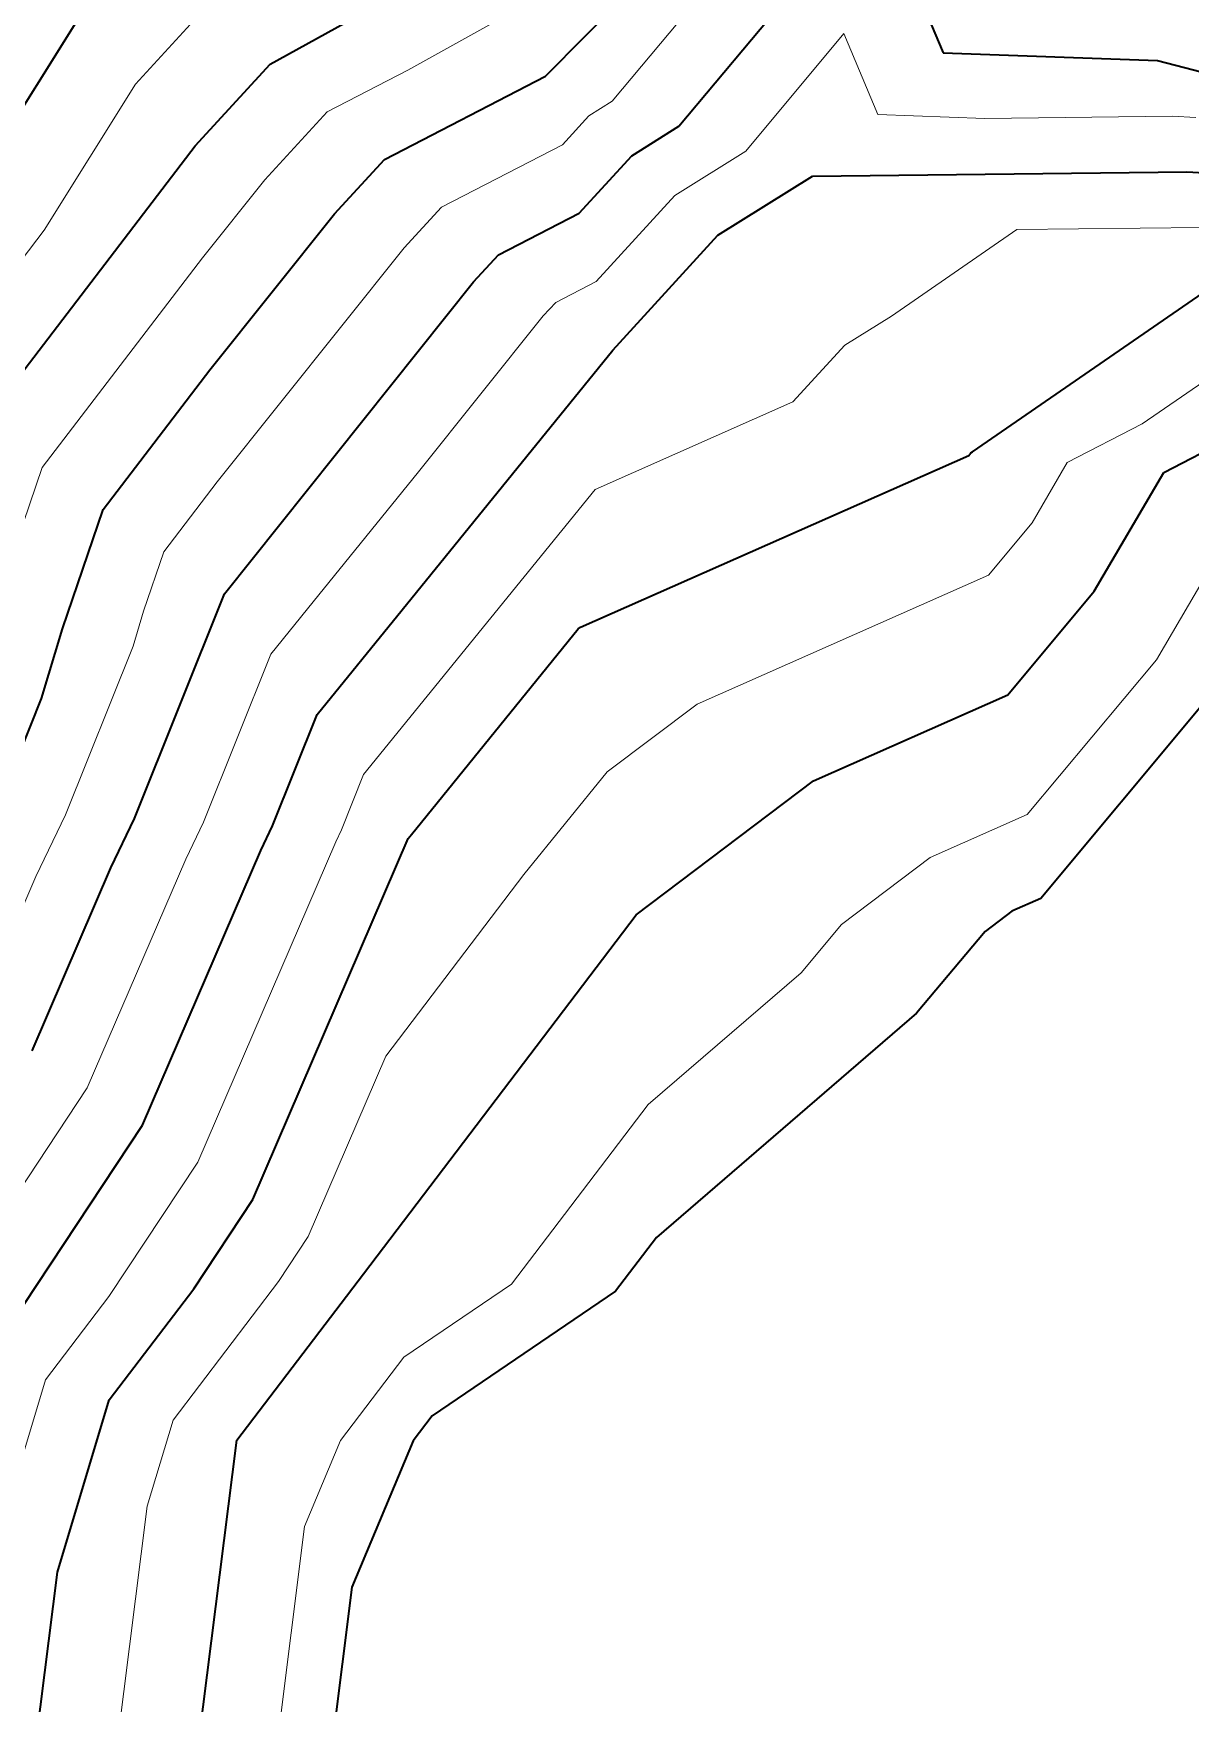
# Model space of a CAD drawing. Header units: millimetres. Extents: x -861324 to 439029, y -308065 to 694685.
# Drawn here: x -500554 to -458335, y 79907 to 140843 of the extents above; entities that cross this region are included whole.
import ezdxf

# ---------------------------------------------------------------- set-up
doc = ezdxf.new("R2010")
doc.units = ezdxf.units.MM
for name, color, linetype, lineweight in [('C-TOPO', 7, 'Continuous', 9), ('C-TOPO-MAJR', 7, 'Continuous', 35), ('C-TOPO-MINR', 7, 'Continuous', 9)]:
    doc.layers.add(name, color=color, linetype=linetype, lineweight=lineweight)

msp = doc.modelspace()

# ---------------------------------------------------------------- linework, layer by layer
at = {"layer": 'C-TOPO', "lineweight": 35}
for p, q in [((-457997, 116241), (-463796, 109285)), ((-463796, 109285), (-464859, 108815)), ((-464859, 108815), (-465829, 108082)), ((-465829, 108082), (-468336, 105092)), ((-468336, 105092), (-477826, 96916)), ((-477826, 96916), (-479319, 94952)), ((-479319, 94952), (-486010, 90410)), ((-486010, 90410), (-486703, 89499)), ((-486703, 89499), (-488935, 84156)), ((-488935, 84156), (-489929, 76234))]:
    msp.add_line(p, q, dxfattribs=at)
at = {"layer": 'C-TOPO-MAJR'}
for p, q in [((-481866, 139280), (-472696, 148575)), ((-477001, 137458), (-469837, 146036)), ((-469837, 146036), (-467365, 140139)), ((-491914, 139723), (-485127, 143494)), ((-505663, 130584), (-499010, 141234)), ((-494648, 136742), (-491914, 139723)), ((-467365, 140139), (-459547, 139853)), ((-459547, 139853), (-455881, 138908)), ((-487748, 136245), (-481866, 139280)), ((-478722, 136379), (-477001, 137458)), ((-502447, 126541), (-494648, 136742)), ((-489571, 134259), (-487748, 136245)), ((-480641, 134285), (-478722, 136379)), ((-475578, 133479), (-472135, 135636)), ((-472135, 135636), (-458469, 135791)), ((-458469, 135791), (-456737, 135690)), ((-494116, 128569), (-489571, 134259)), ((-483581, 132768), (-480641, 134285)), ((-479415, 129291), (-475578, 133479)), ((-484493, 131775), (-483581, 132768)), ((-493583, 120396), (-484493, 131775)), ((-466290, 125576), (-457362, 131729)), ((-487102, 119816), (-479415, 129291)), ((-498015, 123468), (-494116, 128569)), ((-459315, 124828), (-453905, 127632)), ((-466384, 125491), (-466354, 125543)), ((-466354, 125543), (-466290, 125576)), ((-480597, 119175), (-466421, 125447)), ((-466421, 125447), (-466384, 125491)), ((-461851, 120491), (-459315, 124828)), ((-499498, 119122), (-498015, 123468)), ((-496865, 112202), (-493583, 120396)), ((-465002, 116711), (-461851, 120491)), ((-490200, 115999), (-487102, 119816)), ((-500257, 116574), (-499498, 119122)), ((-486759, 111620), (-480674, 119117)), ((-480674, 119117), (-480597, 119175)), ((-501898, 112477), (-500257, 116574)), ((-472090, 113575), (-465002, 116711)), ((-491831, 111927), (-490200, 115999)), ((-478562, 108688), (-472090, 113575)), ((-497727, 110403), (-496865, 112202)), ((-492259, 111033), (-491831, 111927)), ((-486877, 111464), (-486759, 111620)), ((-496575, 101012), (-492259, 111033)), ((-492546, 98301), (-486877, 111464)), ((-500604, 103723), (-497727, 110403)), ((-488517, 95590), (-478562, 108688)), ((-500896, 94480), (-496575, 101012)), ((-494706, 95035), (-492546, 98301)), ((-493137, 89519), (-488517, 95590)), ((-497786, 90988), (-494706, 95035)), ((-499677, 84707), (-497786, 90988)), ((-494865, 75741), (-493137, 89519)), ((-500542, 77818), (-499677, 84707))]:
    msp.add_line(p, q, dxfattribs=at)
at = {"layer": 'C-TOPO-MINR'}
for p, q in [((-479433, 138369), (-475851, 142658)), ((-496829, 138988), (-494551, 141472)), ((-486890, 139501), (-483497, 141387)), ((-474568, 136547), (-470986, 140836)), ((-470986, 140836), (-469750, 137887)), ((-500156, 133663), (-496829, 138988)), ((-489831, 137984), (-486890, 139501)), ((-480294, 137830), (-479433, 138369)), ((-492110, 135500), (-489831, 137984)), ((-481253, 136783), (-480294, 137830)), ((-469750, 137887), (-465841, 137744)), ((-465841, 137744), (-459008, 137822)), ((-459008, 137822), (-458142, 137771)), ((-485665, 134507), (-481253, 136783)), ((-477150, 134929), (-474568, 136547)), ((-494382, 132656), (-492110, 135500)), ((-480028, 131788), (-477150, 134929)), ((-487032, 133017), (-485665, 134507)), ((-504055, 128562), (-500156, 133663)), ((-469252, 130532), (-464680, 133683)), ((-464680, 133683), (-457930, 133760)), ((-493849, 124483), (-487032, 133017)), ((-500231, 125005), (-494382, 132656)), ((-481498, 131030), (-480028, 131788)), ((-481954, 130533), (-481498, 131030)), ((-486499, 124843), (-481954, 130533)), ((-470953, 129467), (-469252, 130532)), ((-472848, 127398), (-470953, 129467)), ((-460097, 126604), (-455634, 129680)), ((-480065, 124206), (-472848, 127398)), ((-462835, 125185), (-460097, 126604)), ((-502455, 118484), (-500231, 125005)), ((-464117, 122991), (-462835, 125185)), ((-495799, 121932), (-493849, 124483)), ((-490342, 120106), (-486499, 124843)), ((-459584, 117991), (-455796, 124470)), ((-483862, 119525), (-480065, 124206)), ((-465712, 121079), (-464117, 122991)), ((-496540, 119759), (-495799, 121932)), ((-476343, 116375), (-465712, 121079)), ((-491891, 118198), (-490342, 120106)), ((-496920, 118485), (-496540, 119759)), ((-488508, 113801), (-483862, 119525)), ((-499381, 112339), (-496920, 118485)), ((-494348, 112064), (-491891, 118198)), ((-464292, 112343), (-459584, 117991)), ((-479618, 113903), (-476343, 116375)), ((-489314, 111789), (-488508, 113801)), ((-482660, 110154), (-479618, 113903)), ((-500461, 110089), (-499381, 112339)), ((-467836, 110775), (-464292, 112343)), ((-494993, 110718), (-494348, 112064)), ((-489526, 111348), (-489314, 111789)), ((-494560, 99657), (-489526, 111348)), ((-498589, 102367), (-494993, 110718)), ((-471072, 108332), (-467836, 110775)), ((-502618, 105078), (-500461, 110089)), ((-487697, 103527), (-482660, 110154)), ((-472547, 106573), (-471072, 108332)), ((-478129, 101764), (-472547, 106573)), ((-490531, 96946), (-487697, 103527)), ((-503991, 94202), (-498589, 102367)), ((-483106, 95215), (-478129, 101764)), ((-497801, 94757), (-494560, 99657)), ((-491611, 95313), (-490531, 96946)), ((-495461, 90254), (-491611, 95313)), ((-487042, 92543), (-483106, 95215)), ((-500111, 91722), (-497801, 94757)), ((-489352, 89507), (-487042, 92543)), ((-502948, 82301), (-500111, 91722)), ((-496407, 87113), (-495461, 90254)), ((-490665, 86365), (-489352, 89507)), ((-497704, 76779), (-496407, 87113)), ((-491962, 76031), (-490665, 86365))]:
    msp.add_line(p, q, dxfattribs=at)

doc.saveas('drawing.dxf')
